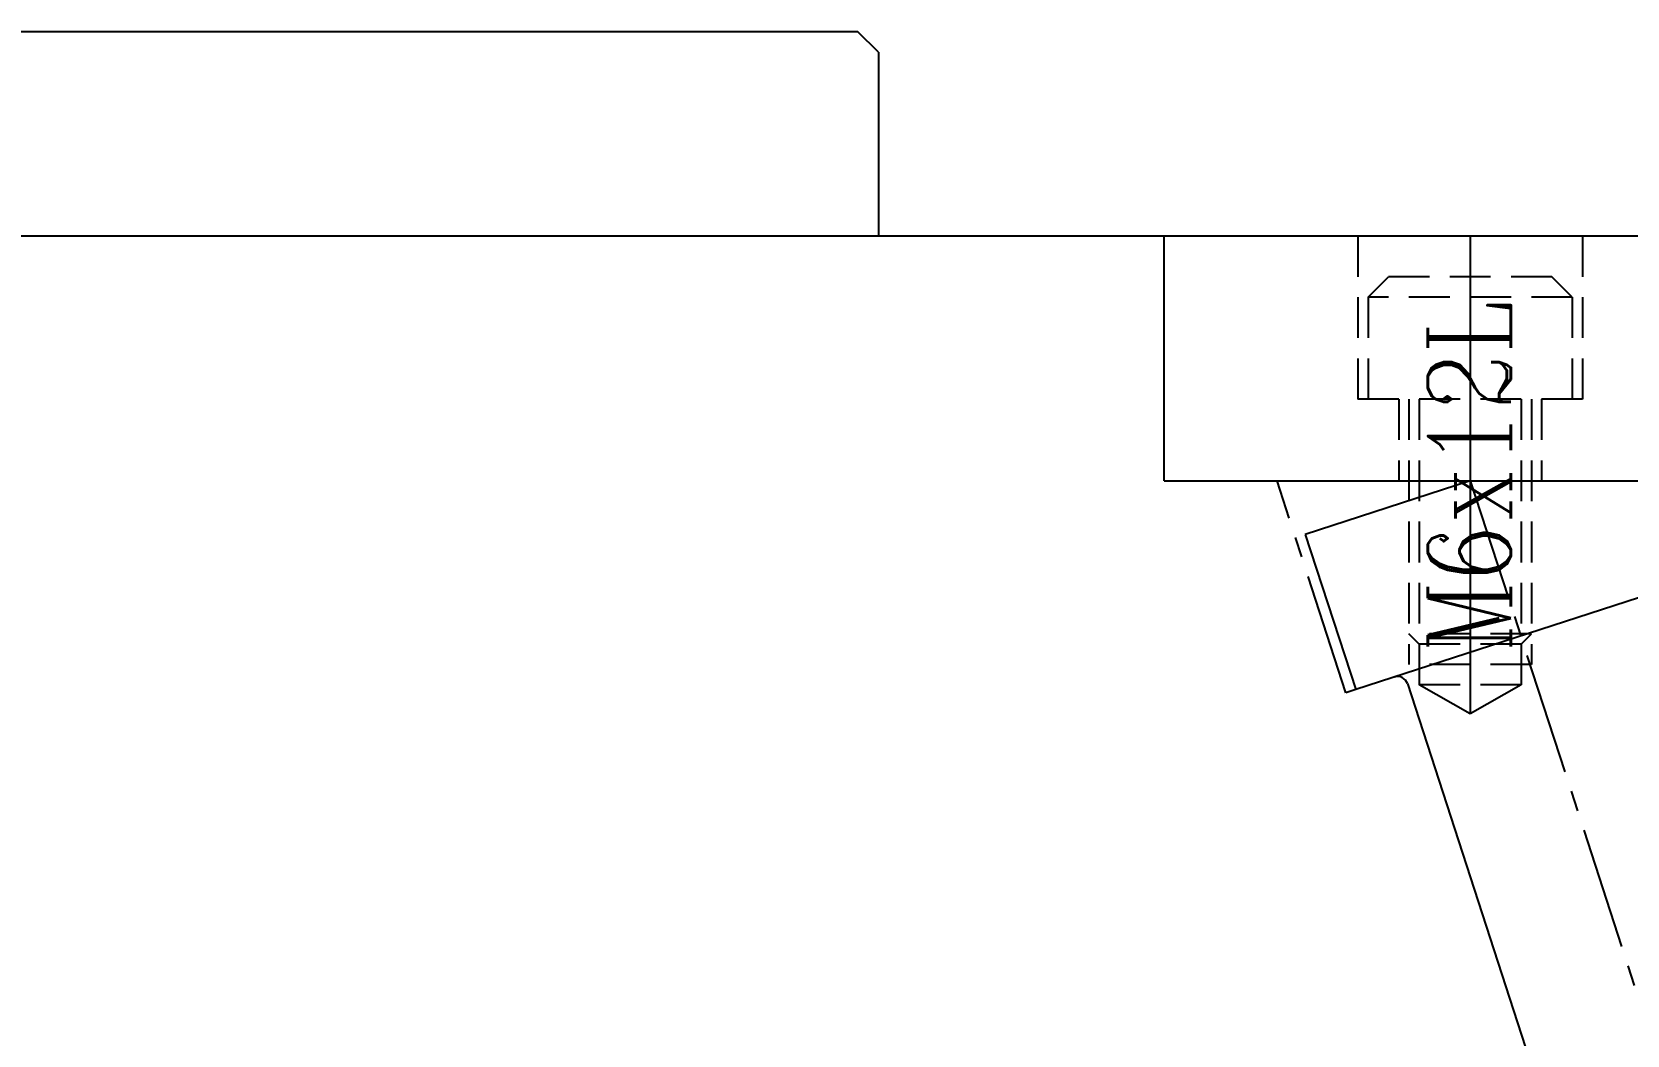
# Model space of a CAD drawing. Header units: millimetres. Extents: x 23490 to 24685, y -23248 to -22403.
# Drawn here: x 24080.8 to 24159, y -22953 to -22903.8 of the extents above; entities that cross this region are included whole.
import ezdxf

# ---------------------------------------------------------------- set-up
doc = ezdxf.new("R2010")
doc.units = ezdxf.units.MM
doc.header["$LTSCALE"] = 8
doc.linetypes.add('CENTER2', pattern=[1.125, 0.75, -0.125, 0.125, -0.125])
doc.linetypes.add('HIDDEN', pattern=[0.375, 0.25, -0.125])
doc.layers.add('dim', color=3, linetype='Continuous', lineweight=15)
doc.layers.add('PIN', color=5, linetype='Continuous')
doc.layers.add('SCREW', color=52, linetype='HIDDEN')
doc.styles.add('ROMANC', font='RomanC.ttf', dxfattribs={"width": 0.8, "height": 7})

# ---------------------------------------------------------------- blocks, each defined once
blk = doc.blocks.new('20160816.135540')
at = {"linetype": 'HIDDEN'}
for p, q in [((-4.803, 0.888), (-4.803, -7.112)), ((6.197, 0.888), (6.197, -7.112)), ((6.197, -7.112), (-4.803, -7.112)), ((-2.803, -7.112), (-2.803, -11.112)), ((4.197, -7.112), (4.197, -11.112))]:
    blk.add_line(p, q, dxfattribs=at)
at = {"layer": 'SCREW', "linetype": 'CENTER2', "ltscale": 5}
blk.add_line((0.697, 0.888), (0.697, -22.542), dxfattribs=at)
at = {"layer": 'SCREW'}
for p, q in [((-4.303, -2.112), (-3.303, -1.112)), ((4.697, -1.112), (-3.303, -1.112)), ((5.697, -2.112), (-4.303, -2.112)), ((-4.303, -2.112), (-4.303, -7.112)), ((5.697, -2.112), (5.697, -7.112)), ((-2.303, -7.112), (-2.303, -20.112)), ((-1.803, -7.112), (-1.803, -21.112)), ((3.197, -7.112), (3.197, -21.112)), ((3.697, -7.112), (3.697, -20.112)), ((3.697, -18.612), (-2.303, -18.612)), ((-1.803, -19.112), (-2.303, -18.612)), ((3.197, -19.112), (3.697, -18.612)), ((3.197, -19.112), (-1.803, -19.112)), ((3.697, -20.112), (-2.303, -20.112)), ((3.197, -21.112), (-1.803, -21.112))]:
    blk.add_line(p, q, dxfattribs=at)
at = {"layer": 'SCREW', "linetype": 'Continuous'}
for p, q in [((5.697, -2.112), (4.697, -1.112)), ((0.697, -22.542), (-1.803, -21.112)), ((3.197, -21.112), (0.697, -22.542))]:
    blk.add_line(p, q, dxfattribs=at)
at = {"layer": 'dim', "style": 'ROMANC', "width": 0.8}
blk.add_text('M6x12L', height=4.0648, rotation=90, dxfattribs=at).set_placement((2.689, -19.511))

msp = doc.modelspace()

# ---------------------------------------------------------------- linework, layer by layer
at = {"linetype": 'Continuous'}
for p, q in [((24121.3, -22903.822), (24023.3, -22903.822)), ((24122.3, -22904.822), (24121.3, -22903.822)), ((24122.3, -22904.822), (24122.3, -22913.822)), ((23900.3, -22913.822), (24244.3, -22913.822)), ((24136.3, -22925.822), (24136.3, -22913.822)), ((24136.3, -22925.822), (24166.3, -22925.822))]:
    msp.add_line(p, q, dxfattribs=at)
at = {"layer": 'PIN', "linetype": 'CENTER2'}
for p, q in [((24145.213, -22936.211), (24141.837, -22925.822)), ((24151.3, -22925.822), (24181.843, -23019.822)), ((24145.688, -22936.057), (24145.213, -22936.211))]:
    msp.add_line(p, q, dxfattribs=at)
at = {"layer": 'PIN'}
for p, q in [((24151.3, -22925.822), (24143.216, -22928.448)), ((24143.216, -22928.448), (24145.688, -22936.057)), ((24161.856, -22930.803), (24145.688, -22936.057)), ((24148.221, -22935.76), (24171.101, -23006.179))]:
    msp.add_line(p, q, dxfattribs=at)
msp.add_arc((24147.745, -22935.914), 0.5, 18, 108, dxfattribs=at)

# ---------------------------------------------------------------- block references
at = {"layer": 'SCREW'}
msp.add_blockref('20160816.135540', (24150.603, -22914.709), dxfattribs=at)

doc.saveas('drawing.dxf')
